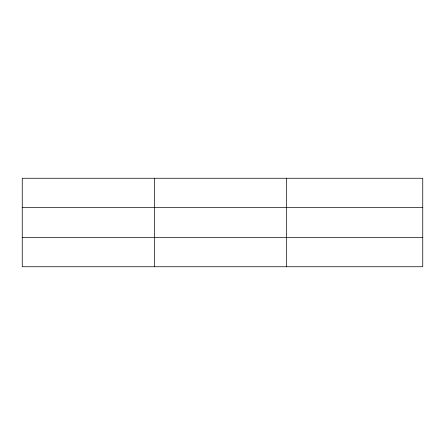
<?xml version="1.0" encoding="UTF-8"?>
<svg xmlns="http://www.w3.org/2000/svg" width="445" height="445" viewBox="0 0 445 445"><rect width="100%" height="100%" fill="white"/><g stroke="black" fill="none" stroke-linecap="round" stroke-linejoin="round"><path stroke-width="0.67" d="M154.415 266.744L154.415 178.256M286.58 266.744L286.58 178.256M422.75 237.541L422.75 266.744L22.25 266.744L22.25 178.256L422.75 178.256L422.75 237.541L22.25 237.541M22.25 207.459L422.75 207.459"/></g></svg>
